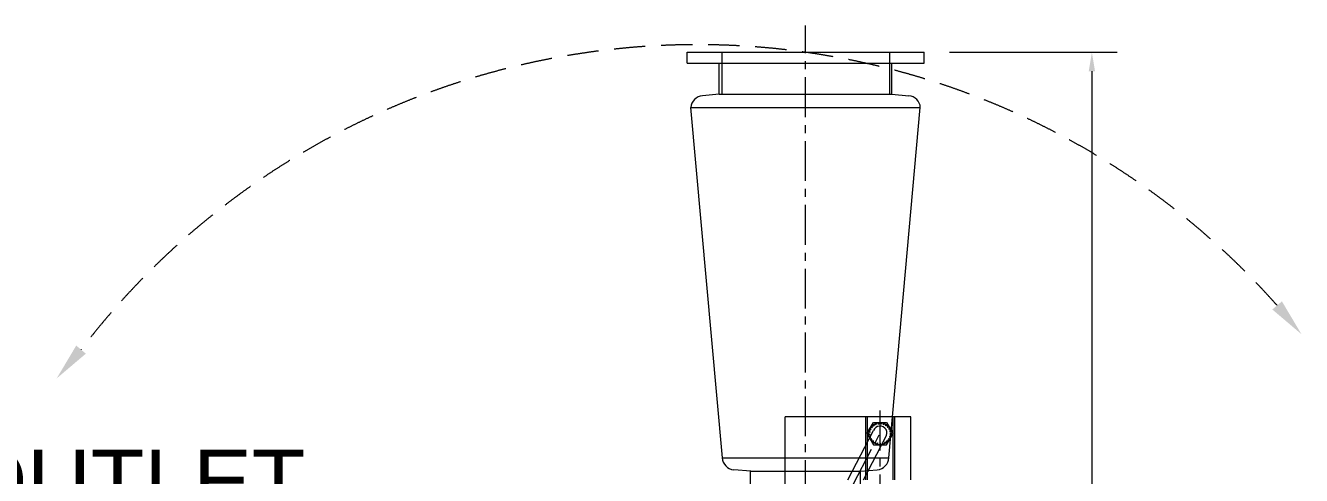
# Model space of a CAD drawing. Header units: millimetres. Extents: x 0 to 559189, y 1 to 426050.
# Drawn here: x 86348 to 163690, y 129873 to 157155 of the extents above; entities that cross this region are included whole.
import ezdxf

# ---------------------------------------------------------------- set-up
doc = ezdxf.new("R2010")
doc.units = ezdxf.units.MM
doc.header["$LTSCALE"] = 25.4
for name, pattern in [('CENTER', [50.8, 31.75, -6.35, 6.35, -6.35]), ('DASHED', [0.75, 0.5, -0.25]), ('EB_DASH', [6, 3, -3])]:
    doc.linetypes.add(name, pattern=pattern)
doc.layers.get('Defpoints').update_dxf_attribs({"lineweight": 5})
for name, color, linetype, lineweight in [('CAXA0', 7, 'Continuous', 5), ('CAXA1', 5, 'CENTER', 5), ('CAXA2', 6, 'EB_DASH', 5)]:
    doc.layers.add(name, color=color, linetype=linetype, lineweight=lineweight)
doc.styles.add('Roman', font='arial.ttf')
doc.styles.get("Standard").update_dxf_attribs({"font": 'arial.ttf'})
doc.dimstyles.new('ISO-25', dxfattribs={"dimscale": 30, "dimtxt": 38.1, "dimasz": 38.1, "dimexe": 50.8, "dimexo": 50.8, "dimgap": 15.875, "dimtad": 1, "dimtih": 1, "dimtoh": 1, "dimdec": 1, "dimlfac": 0.03937, "dimdsep": 46, "dimtxsty": 'Standard', "dimcen": 63.5, "dimclrd": 7, "dimclre": 7, "dimclrt": 7, "dimadec": 0, "dimazin": 0, "dimtfac": 1, "dimtdec": 1, "dimtmove": 0, "dimatfit": 3, "dimfxl": 25.4, "dimlwd": 5, "dimlwe": 5, "dimarcsym": 0})

# ---------------------------------------------------------------- blocks, each defined once
blk = doc.blocks.new('*D25')
at = {"color": 7, "linetype": 'Continuous', "lineweight": 5, "transparency": 16777216}
for p, q in [((142352, 155529), (152509, 155529)), ((150985, 154386), (150985, 124224)), ((150985, 88829), (150985, 118992)), ((144500, 87686), (152509, 87686))]:
    blk.add_line(p, q, dxfattribs=at)
at = {"color": 7, "transparency": 16777216}
for points in [[(150794, 154386), (151175, 154386), (150985, 155529)], [(150794, 88829), (151175, 88829), (150985, 87686)]]:
    blk.add_solid(points, dxfattribs=at)
at = {"layer": 'Defpoints', "color": 0, "transparency": 16777216}
for p in [(140828, 155529), (150985, 155529), (142976, 87686)]:
    blk.add_point(p, dxfattribs=at)
at = {"color": 7, "lineweight": 5, "transparency": 16777216, "insert": (150985, 121608), "char_height": 4191, "attachment_point": 5, "style": 'Roman'}
blk.add_mtext('2671', dxfattribs=at)

msp = doc.modelspace()

# ---------------------------------------------------------------- linework, layer by layer
at = {"color": 7, "lineweight": 5}
for p, q in [((126458.66, 154869.09), (126458.66, 155529.49)), ((126458.66, 155529.49), (140827.83, 155529.49)), ((128554.16, 155529.49), (128554.16, 152989.49)), ((138714.17, 155529.49), (138714.17, 152989.49)), ((140827.83, 154869.09), (140827.83, 155529.49)), ((126458.66, 154869.09), (140827.83, 154869.09)), ((128401.76, 152989.49), (128401.76, 154869.09)), ((138866.57, 152989.49), (138866.57, 154869.09)), ((128402.79, 152989.58), (127377.04, 152899.84)), ((128402.79, 152989.58), (138866.57, 152989.49)), ((138866.57, 152989.49), (139891.3, 152899.84)), ((126682.3, 152176.69), (140586.04, 152176.69)), ((128587.3, 130942.27), (126682.3, 152176.69)), ((138681.04, 130942.27), (140586.04, 152176.69)), ((140012.27, 133431.33), (132392.27, 133431.33)), ((128580.66, 130942.27), (138674.4, 130942.27)), ((130314.36, 130128.23), (129275.4, 130219.13)), ((130300.13, 130129.47), (136954.94, 130129.47)), ((130300.13, 128199.07), (130300.13, 130129.47)), ((136954.94, 130129.47), (137979.66, 130219.13)), ((136954.94, 128199.07), (136954.94, 130129.47))]:
    msp.add_line(p, q, dxfattribs=at)
at = {"color": 7, "linetype": 'DASHED', "lineweight": 5, "ltscale": 150}
msp.add_arc((127065.3, 109015.31), 46977, 41.5652932, 142.6667177, dxfattribs=at)
at = {"color": 7, "lineweight": 5}
for centre, radius, start, end in [((127443.45, 152140.74), 762, 95, 177.2956874), ((139824.89, 152140.74), 762, 2.7043126, 85), ((138141.77, 132441.35), 421.49, 326.2692224, 158.4690573), ((129341.82, 130978.23), 762, 182.7043126, 265), ((137913.25, 130978.23), 762, 275, 357.2956874)]:
    msp.add_arc(centre, radius, start, end, dxfattribs=at)
at = {"color": 7, "linetype": 'Continuous', "lineweight": 5}
for points in [[(161922.61, 139937.23), (163689.85, 138437.96), (162504.39, 140429.34)], [(90003.78, 137258.47), (88236.54, 135759.2), (89422, 137750.59)], [(90003.78, 137258.47), (88236.54, 135759.2), (89422, 137750.59)]]:
    msp.add_solid(points, dxfattribs=at)
at = {"layer": 'CAXA0', "color": 7, "linetype": 'Continuous', "lineweight": 5}
for p, q in [((132392.27, 127589.82), (132392.27, 133431.91)), ((137265.45, 133424.84), (137265.45, 129618.27)), ((137349.87, 132408.84), (137745.82, 133094.64)), ((137367.05, 133424.84), (137367.05, 129618.27)), ((137745.82, 133094.64), (138537.72, 133094.64)), ((138537.72, 133094.64), (138933.66, 132408.84)), ((138916.49, 133424.84), (138916.49, 129618.27)), ((139018.09, 133424.84), (139018.09, 129618.27)), ((140012.27, 129618.27), (140012.27, 133431.91)), ((136190.92, 129618.27), (137749.69, 132596.03)), ((137349.87, 132408.84), (137745.82, 131723.04)), ((138537.72, 131723.04), (138933.66, 132408.84)), ((137137.01, 129618.27), (138492.3, 132207.3)), ((137745.82, 131723.04), (138537.72, 131723.04))]:
    msp.add_line(p, q, dxfattribs=at)
msp.add_circle((138141.77, 132408.84), 673.1, dxfattribs=at)
at = {"layer": 'CAXA1', "linetype": 'CENTER', "lineweight": 5, "ltscale": 3}
for p, q in [((133627.53, 109022.15), (133627.53, 157154.93)), ((138141.77, 133805.65), (138141.77, 118108.45)), ((131127.49, 119041.86), (138141.77, 132441.35))]:
    msp.add_line(p, q, dxfattribs=at)
at = {"layer": 'CAXA2', "color": 7, "linetype": 'EB_DASH', "lineweight": 5}
msp.add_circle((138141.77, 132408.84), 609.6, dxfattribs=at)

# ---------------------------------------------------------------- texts
at = {"color": 7, "lineweight": 5, "insert": (57773.08, 131436.24), "char_height": 3810, "attachment_point": 1, "style": 'Roman'}
msp.add_mtext('BLOWER OUTLET\\PADJUSTABLE EVERY \\P15%%D RADIALLY', dxfattribs=at)

# ---------------------------------------------------------------- dimensions: what is measured, and where the dimension line sits
at = {"color": 7, "lineweight": 5}
dim = msp.add_linear_dim(base=(150984.95, 155529.49), p1=(142975.96, 87686.05), p2=(140827.83, 155529.49), angle=90, dimstyle='ISO-25', override={"dimscale": 30, "dimtxt": 139.7, "dimpost": '\\X', "dimtxsty": 'Roman', "dimtmove": 1}, dxfattribs=at)
dim.commit()
dim.dimension.update_dxf_attribs({"geometry": '*D25', "text_midpoint": (150984.95, 121607.77), "dimtype": 160})

doc.saveas('drawing.dxf')
